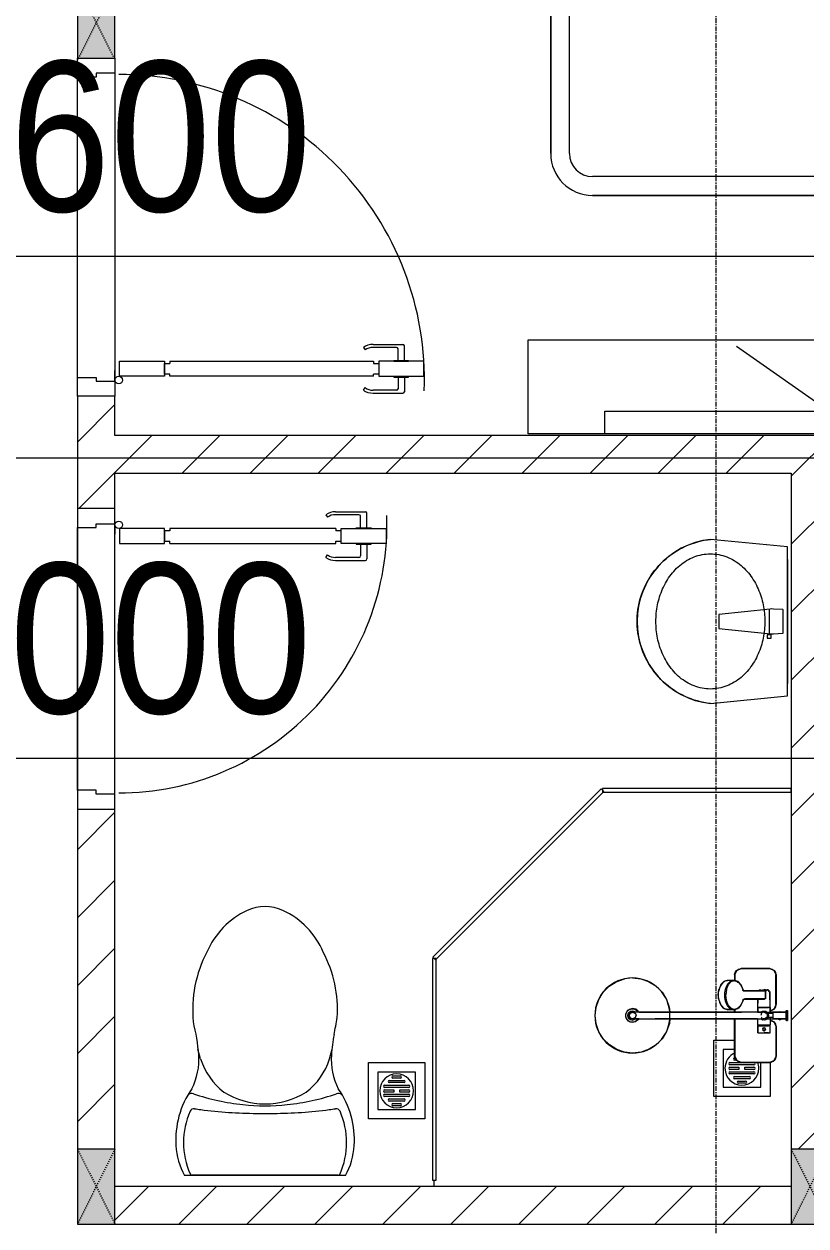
# Model space of a CAD drawing. Header units: millimetres. Extents: x 1591 to 239243, y -15958 to 82755.
# Drawn here: x 212209 to 214291, y 73232 to 76433 of the extents above; entities that cross this region are included whole.
import ezdxf

# ---------------------------------------------------------------- set-up
doc = ezdxf.new("R2010")
doc.units = ezdxf.units.MM
doc.linetypes.add('Dash_2_', pattern=[6, 3, -3])
doc.linetypes.add('Grid Line', pattern=[22.225, 12.7, -3.175, 3.175, -3.175])
for name, color, linetype, lineweight in [('0-1', 250, 'Continuous', 5), ('A-ANNO-DIMS', 211, 'Continuous', 9), ('A-ANNO-DIMS-160', 211, 'Continuous', 9), ('A-DETL-GENF-1', 9, 'Continuous', 9), ('A-DOOR-1', 254, 'Continuous', 9), ('A-DOOR-2', 9, 'Continuous', 9), ('A-FLOR-2', 9, 'Continuous', 9), ('A-GLAZ-CURT-1', 254, 'Continuous', 9), ('A-GLAZ-CURT-2', 9, 'Continuous', 9), ('A-WALL-1', 253, 'Continuous', 18), ('A-WALL-2', 9, 'Continuous', 9), ('A-WALL-PATT-1', 10, 'Continuous', 9), ('I-FURN-1', 254, 'Continuous', 9), ('M-EQPM-1', 254, 'Continuous', 9), ('P-SANR-FIXT', 6, 'Continuous', 9), ('P-SANR-FIXT-1', 254, 'Continuous', 9), ('S-COLS', 52, 'Continuous', 9), ('S-COLS-4', 254, 'Continuous', 9), ('S-COLS-5', 253, 'Continuous', 18), ('S-COLS-HDLN-1', 9, 'Dash_2_', 9), ('S-GRID-1', 1, 'Grid Line', 9)]:
    doc.layers.add(name, color=color, linetype=linetype, lineweight=lineweight)
doc.styles.add('UTM Avo', font='UTM Avo.ttf', dxfattribs={"width": 0.9, "height": 400})
doc.dimstyles.new('1_Dim_chi_tiet_2_5', dxfattribs={"dimscale": 304.8, "dimtxt": 399.720379, "dimasz": 0.629921, "dimexe": 0.524934, "dimexo": 0.0625, "dimgap": 0.052493, "dimtad": 1, "dimdec": 0, "dimrnd": 5, "dimzin": 0, "dimdsep": 46, "dimtxsty": 'UTM Avo', "dimblk1": 'OBLIQUE', "dimblk2": 'OBLIQUE', "dimsah": 1, "dimcen": 0.09, "dimdle": 0.524934, "dimazin": 0, "dimtfac": 1, "dimtdec": 4, "dimtix": 1, "dimtmove": 0, "dimatfit": 3, "dimfxl": 1.049869, "dimfxlon": 1, "dimtvp": 1, "dimtolj": 1, "dimtzin": 0, "dimarcsym": 2})
doc.dimstyles.new('1_Dim_chi_tiet_2_5_1', dxfattribs={"dimscale": 304.8, "dimtxt": 399.720379, "dimasz": 0.629921, "dimexe": 0.524934, "dimexo": 0.0625, "dimgap": 0.052493, "dimtad": 1, "dimdec": 0, "dimrnd": 5, "dimzin": 0, "dimdsep": 46, "dimtxsty": 'UTM Avo', "dimblk1": 'OBLIQUE', "dimblk2": 'OBLIQUE', "dimsah": 1, "dimcen": 0.09, "dimdle": 0.524934, "dimazin": 0, "dimtfac": 1, "dimtdec": 4, "dimtix": 1, "dimtmove": 0, "dimatfit": 3, "dimfxl": 1.049869, "dimfxlon": 1, "dimtvp": 1, "dimtolj": 1, "dimtzin": 0, "dimarcsym": 2})
pattern_1 = [(45, (0, 0), (-90.50967, 90.50967), [])]

# ---------------------------------------------------------------- blocks, each defined once
blk = doc.blocks.new('DOOR_CW_01 CANH MO-PANEL KINH - DIW_01-900x2200-CỬA GỖ VÂN LAMINATE-553375-TKCS_MB TẦNG 5')
at = {"layer": 'A-DETL-GENF-1'}
for p, q in [((-397, -182), (-397, -62)), ((-397, -62), (-357, -62)), ((-357, -62), (-357, -182)), ((-357, -182), (-397, -182)), ((-391, -196), (-391, -182)), ((-391, -182), (-363, -182)), ((-363, -182), (-363, -196)), ((-397, -196), (-391, -196)), ((-397, -738), (-397, -196)), ((-357, -196), (-363, -196)), ((-357, -196), (-357, -738)), ((-433.9, -711.2), (-427.3, -715.8)), ((-320.1, -711.2), (-326.7, -715.8)), ((-442, -737), (-442, -816.5)), ((-434, -799.5), (-434, -737)), ((-397, -738), (-391, -738)), ((-357, -752), (-397, -752)), ((-397, -752), (-397, -872)), ((-391, -752), (-391, -738)), ((-363, -752), (-391, -752)), ((-357, -738), (-363, -738)), ((-363, -738), (-363, -752)), ((-357, -872), (-357, -752)), ((-320, -799.5), (-320, -737)), ((-312, -737), (-312, -816.5)), ((-399, -792.2), (-399, -831.8)), ((-397, -792.2), (-399, -792.2)), ((-397, -792.2), (-397, -831.8)), ((-357, -792.2), (-357, -831.8)), ((-357, -792.2), (-355, -792.2)), ((-355, -792.2), (-355, -831.8)), ((-399, -820.5), (-438, -820.5)), ((-399, -803.5), (-430, -803.5)), ((-399, -831.8), (-397, -831.8)), ((-355, -831.8), (-357, -831.8)), ((-355, -803.5), (-324, -803.5)), ((-355, -820.5), (-316, -820.5)), ((-397, -872), (-357, -872))]:
    blk.add_line(p, q, dxfattribs=at)
blk.add_circle((-407, -60), 10, dxfattribs=at)
for centre, radius, start, end in [((-407, -60), 814, 268, 0), ((-397, -737), 45, 145, 180), ((-397, -737), 37, 145, 180), ((-357, -737), 37, 0, 35), ((-357, -737), 45, 360, 35), ((-430, -799.5), 4, 180, 270), ((-324, -799.5), 4, 270, 0), ((-438, -816.5), 4, 180, 270), ((-316, -816.5), 4, 270, 0)]:
    blk.add_arc(centre, radius, start, end, dxfattribs=at)
at = {"layer": 'A-DOOR-2'}
for p, q in [((-450, -50), (-450, 50)), ((-450, 50), (-400, 50)), ((-400, 50), (-400, 0)), ((400, 0), (400, 50)), ((400, 50), (450, 50)), ((450, 50), (450, -50)), ((-410, 0), (-410, -50)), ((-400, 0), (-410, 0)), ((410, 0), (400, 0)), ((410, -50), (410, 0)), ((-410, -50), (-450, -50)), ((-407, -50), (-382, -50)), ((450, -50), (410, -50))]:
    blk.add_line(p, q, dxfattribs=at)
blk = doc.blocks.new('DOOR_CW_01 CANH MO-PANEL KINH - DIG_02-800x2200-CỬA NHÔM KÍNH-400864-TKCS_MB TẦNG 5')
at = {"layer": 'A-DETL-GENF-1'}
for p, q in [((-347, 772), (-307, 772)), ((-347, 652), (-347, 772)), ((-307, 772), (-307, 652)), ((-392, 637), (-392, 716.5)), ((-349, 720.5), (-388, 720.5)), ((-349, 731.8), (-347, 731.8)), ((-349, 692.2), (-349, 731.8)), ((-347, 692.2), (-347, 731.8)), ((-307, 692.2), (-307, 731.8)), ((-305, 731.8), (-307, 731.8)), ((-305, 692.2), (-305, 731.8)), ((-305, 720.5), (-266, 720.5)), ((-262, 637), (-262, 716.5)), ((-384, 699.5), (-384, 637)), ((-349, 703.5), (-380, 703.5)), ((-347, 692.2), (-349, 692.2)), ((-307, 692.2), (-305, 692.2)), ((-305, 703.5), (-274, 703.5)), ((-270, 699.5), (-270, 637)), ((-307, 652), (-347, 652)), ((-313, 652), (-341, 652)), ((-341, 652), (-341, 638)), ((-313, 638), (-313, 652)), ((-383.9, 611.2), (-377.3, 615.8)), ((-347, 638), (-341, 638)), ((-347, 638), (-347, 196)), ((-307, 638), (-313, 638)), ((-307, 196), (-307, 638)), ((-270.1, 611.2), (-276.7, 615.8)), ((-347, 196), (-341, 196)), ((-341, 196), (-341, 182)), ((-307, 196), (-313, 196)), ((-313, 182), (-313, 196)), ((-307, 182), (-347, 182)), ((-347, 182), (-347, 62)), ((-341, 182), (-313, 182)), ((-307, 62), (-307, 182)), ((-347, 62), (-307, 62))]:
    blk.add_line(p, q, dxfattribs=at)
blk.add_circle((-357, 60), 10, dxfattribs=at)
for centre, radius, start, end in [((-357, 60), 714, 360, 92), ((-388, 716.5), 4, 90, 180), ((-266, 716.5), 4, 0, 90), ((-380, 699.5), 4, 90, 180), ((-274, 699.5), 4, 0, 90), ((-347, 637), 45, 180, 215), ((-347, 637), 37, 180, 215), ((-307, 637), 37, 325, 0), ((-307, 637), 45, 325, 0)]:
    blk.add_arc(centre, radius, start, end, dxfattribs=at)
at = {"layer": 'A-DOOR-2'}
for p, q in [((-360, 50), (-400, 50)), ((-400, 50), (-400, -50)), ((-360, 0), (-360, 50)), ((-357, 50), (-332, 50)), ((400, 50), (360, 50)), ((360, 50), (360, 0)), ((400, -50), (400, 50)), ((-350, 0), (-360, 0)), ((-350, -50), (-350, 0)), ((360, 0), (350, 0)), ((350, 0), (350, -50)), ((-400, -50), (-350, -50)), ((350, -50), (400, -50))]:
    blk.add_line(p, q, dxfattribs=at)
blk = doc.blocks.new('TOILET - TOILET-400871-TKCS_MB TẦNG 5')
at = {"layer": 'P-SANR-FIXT-1'}
for p, q in [((-171.7, 330.3), (-178.6, 355.5)), ((171.7, 330.3), (178.6, 355.5)), ((214.2, 19), (-214.2, 19)), ((194, 19.9), (-194, 19.9))]:
    blk.add_line(p, q, dxfattribs=at)
for centre, radius, start, end in [((45.1, 528.6), 217.6, 115.2282, 156.7784), ((0, 624.4), 111.7, 64.7718, 115.2282), ((-45.1, 528.6), 217.6, 23.2216, 64.7718), ((137.1, 461.2), 329.8, 152.3122, 185.6513), ((-137.1, 461.2), 329.8, 356.3165, 27.6878), ((-719.2, 297.5), 544.3, 4.5441, 13.9464), ((-1948.3, 805.1), 2171.2, 349.1051, 350.319), ((719.2, 297.5), 544.3, 169.7121, 175.4559), ((-343.5, 327.4), 167.3, 332.62, 4.5441), ((-0.4, 384), 179.5, 197.4036, 232.5964), ((0.4, 384), 179.5, 307.4036, 342.5964), ((343.5, 327.4), 167.3, 175.4559, 207.38), ((-4, 115.7), 233.6, 144.7853, 164.7039), ((-195, 224.1), 13.8, 71.0073, 129.3276), ((0.6, 792.1), 586.9, 251.0073, 264.1678), ((0, 416), 206.1, 237.9268, 270), ((0, 416), 206.1, 270, 302.0732), ((-0.6, 792.1), 586.9, 275.8322, 288.9927), ((195, 224.1), 13.8, 50.6724, 108.9927), ((4, 115.7), 233.6, 15.2961, 35.2147), ((-189.1, 185.5), 11.7, 82.4212, 154.5895), ((178.9, 2951.3), 2778.4, 262.4212, 262.7649), ((-14.3, 1400.4), 1215.6, 262.593, 269.6026), ((0, 786.7), 581.5, 264.1678, 275.8322), ((14.3, 1400.4), 1215.6, 270.3974, 277.407), ((-178.9, 2951.3), 2778.4, 277.2351, 277.5788), ((189.1, 185.5), 11.7, 25.4105, 97.5788), ((1.9, 114.1), 239.7, 164.7039, 183.5487), ((-9.8, 107.2), 207.3, 156.2862, 203.7138), ((0, 3462.8), 3278, 269.6026, 270.3974), ((9.8, 107.2), 207.3, 336.2862, 23.7138), ((-1.9, 114.1), 239.7, 356.4513, 15.2961), ((-46.1, 111.1), 191.6, 183.5487, 208.7191), ((46.1, 111.1), 191.6, 331.2809, 356.4513), ((-193.7, 26.4), 6.48, 203.7138, 267.6832), ((193.7, 26.4), 6.48, 272.3168, 336.2862)]:
    blk.add_arc(centre, radius, start, end, dxfattribs=at)
blk = doc.blocks.new('93925000_0001 - 93925000_top_dwg_93925000_T-348115-TKCS_MB TẦNG 5')
at = {"layer": 'P-SANR-FIXT'}
for p, q in [((-29.3, -30.4), (-108, -30.4)), ((29.3, -30.4), (108, -30.4)), ((-125, -47.4), (-125, -123.4)), ((-46.3, -78.4), (-46.3, -46.7)), ((-27.2, -47.1), (-26.1, -47.1)), ((-9, -412.5), (-9, -62.5)), ((9, -62.5), (9, -412.5)), ((21.5, -45.9), (60.6, -46.7)), ((125, -47.4), (125, -123.4)), ((-27.2, -77.9), (-26.1, -77.9)), ((43, -78.7), (21.5, -79.2)), ((43, -64.7), (43, -117.7)), ((65.8, -117.7), (65.8, -64.7)), ((42.7, -117.9), (42.7, -117.9)), ((43.2, -117.6), (43.2, -117.5)), ((65.6, -117.5), (65.6, -117.6)), ((66.1, -117.9), (66.1, -117.9)), ((-108, -140.4), (-9, -140.4)), ((9, -140.4), (16.1, -140.4)), ((15.4, -159.1), (15.8, -143.3)), ((108, -140.4), (92.7, -140.4)), ((93, -143.3), (93.4, -159.1))]:
    blk.add_line(p, q, dxfattribs=at)
at = {"layer": 'P-SANR-FIXT', "flags": 128}
for points in [[(-45.8, -46.1), (-27.2, -46.1), (-27.2, -78.9), (-45.8, -78.9)], [(-26.1, -46), (-26.1, -78.9), (-9, -79)], [(21.5, -47.4), (21.5, -79.1), (9, -79)]]:
    blk.add_lwpolyline(points, dxfattribs=at)
at = {"layer": 'P-SANR-FIXT'}
for centre, radius in [((-36.5, -62.5), 3.95), ((0, -412.5), 100)]:
    blk.add_circle(centre, radius, dxfattribs=at)
for centre, radius, start, end in [((-108, -47.4), 17, 90, 180), ((-29.3, -47.4), 17, 4.7626, 90), ((29.3, -47.4), 17, 90, 175.2374), ((108, -47.4), 17, 360, 90), ((-45.8, -46.6), 0.5, 90, 180), ((0, -62.5), 12, 318.5904, 221.4096), ((0, -62.5), 9, 90, 180.0008), ((0, -62.5), 9, 360, 90), ((45.7, -61.8), 2.59, 155.1929, 175.7071), ((45.9, -61.8), 2.75, 130.8294, 155.1929), ((46.1, -62.1), 3.08, 110.5459, 130.8294), ((54.4, -334.8), 275.9, 88.2683, 91.7343), ((59.7, -57.1), 10.5, 38.6491, 85.492), ((-11.1, -67.1), 76.9, 1.7693, 4.1075), ((-45.8, -78.4), 0.5, 180, 270), ((65.2, -72.4), 3.46, 323.2522, 79.3541), ((-108, -123.4), 17, 180, 270), ((46.2, -152), 33.2, 130.0223, 134.7808), ((47.7, -153.8), 35.5, 125.4414, 130.0144), ((49.9, -156.8), 39.2, 121.1773, 125.4365), ((50.6, -157.9), 40.5, 119.697, 121.1761), ((51, -158.7), 41.5, 117.0276, 119.7085), ((52.2, -161.1), 44.1, 113.3199, 117.0258), ((51.7, -159.9), 42.8, 109.7779, 113.2977), ((52.5, -162.2), 45.2, 106.1472, 109.7766), ((53.2, -164.5), 47.7, 103.9355, 106.1665), ((39.1, -108.2), 10.4, 284.3956, 285.5116), ((40.8, -114.2), 4.19, 285.5116, 289.9665), ((40.2, -112.5), 6, 289.9665, 292.7061), ((41.4, -115.3), 2.96, 292.7061, 296.5405), ((41.3, -115.1), 3.16, 296.9591, 300.8286), ((41.8, -115.8), 2.26, 300.8286, 305.287), ((42.1, -116.4), 1.64, 305.287, 309.9326), ((42.6, -116.9), 0.906, 309.9326, 315.24), ((66.5, -116.6), 1.39, 229.6335, 235.1234), ((66.3, -116.8), 1.08, 225.1702, 229.6335), ((67.3, -115.4), 2.79, 235.1234, 238.7439), ((67.2, -115.6), 2.6, 238.7439, 243.4573), ((67.8, -114.4), 3.89, 243.9189, 246.8313), ((68.1, -113.8), 4.52, 246.843, 250.4792), ((68.3, -113.2), 5.24, 250.478, 254.0406), ((68.5, -112.7), 5.75, 254.0357, 256.0561), ((55.4, -165.2), 48.4, 73.8659, 76.0481), ((56.2, -162.4), 45.5, 70.241, 73.86), ((57.4, -159.2), 42.1, 66.6693, 70.2637), ((56.5, -161.3), 44.3, 62.9815, 66.6728), ((58, -158.4), 41.1, 60.2783, 62.9855), ((57.7, -158.9), 41.7, 58.8444, 60.2824), ((59.2, -156.4), 38.7, 54.5377, 58.8482), ((60.9, -154), 35.8, 50.0034, 54.5405), ((62.8, -151.7), 32.8, 45.1921, 50.0042), ((108, -123.4), 17, 270, 360), ((32.7, -159), 17.3, 181.3198, 222.2619), ((32.6, -143.6), 16.9, 172.414, 179.1297), ((33.7, -143.7), 17.9, 164.9525, 172.4168), ((35.2, -144.2), 19.5, 157.9614, 164.9563), ((37.1, -144.9), 21.6, 151.4775, 157.9654), ((39.3, -146.1), 24, 145.4892, 151.4815), ((41.5, -147.6), 26.8, 139.9517, 145.4927), ((43.6, -149.4), 29.5, 134.7867, 139.9744), ((65, -149.6), 29.8, 40.0487, 45.1896), ((87.6, -128.4), 1.5, 180, 187.5386), ((87.6, -128.4), 1.5, 258.6057, 270), ((67.2, -147.7), 26.8, 34.5125, 40.0422), ((76, -159), 17.4, 317.3098, 358.6393), ((69.4, -146.2), 24.2, 28.5363, 34.4919), ((73.8, -143.9), 19.2, 21.6374, 28.9183), ((71.2, -145), 22.1, 15.4436, 21.6374), ((76.8, -143.4), 16.2, 7.1859, 15.4436), ((73.9, -143.8), 19.1, 1.2699, 7.1859), ((54.2, -123), 60.6, 259.1395, 270.1494), ((54.2, -119.5), 64.1, 270.1494, 280.3637), ((0, -412.5), 18, 120.2491, 59.7509), ((0, -412.5), 12.2, 137.7946, 42.2054), ((0, -412.5), 9, 180, 0)]:
    blk.add_arc(centre, radius, start, end, dxfattribs=at)
for points, degree in [([(-12.9, 0), (-12.9, -1.5), (-12.9, -3)], 2), ([(12.9, 0), (0, 0), (-12.8, 0)], 2), ([(12.8, 0), (12.9, 0), (12.9, 0)], 2), ([(12.9, 0), (12.9, -1.5), (12.9, -3)], 2), ([(-12.9, -3), (0, -3), (12.8, -3)], 2), ([(-12.8, -3), (-12.9, -3), (-12.9, -3)], 2), ([(-8.5, -3.8), (-8.5, -20.9), (-8.5, -38)], 2), ([(8.5, -3.8), (8.5, -20.9), (8.5, -38)], 2), ([(-5, -46), (-15.5, -46), (-26.1, -46)], 2), ([(-8.5, -38), (0, -38), (8.5, -38)], 2), ([(-5, -38), (-5, -44.8), (-5, -51.6)], 2), ([(5, -38), (5, -44.8), (5, -51.6)], 2), ([(5, -46), (13.3, -46), (21.5, -46)], 2), ([(43.2, -61.6), (43.1, -62.2), (43.3, -62.8), (43, -63.5), (43, -64.1), (43, -64.7)], 5), ([(46.1, -59), (45.8, -59), (45.6, -59), (45.4, -59.1), (45.2, -59.1), (45, -59.2)], 5), ([(65.6, -61.6), (65.6, -60.8), (65.5, -60), (64.3, -59), (63.5, -59), (62.7, -59)], 5), ([(42.8, -182.5), (33, -180.6), (24.7, -176.4), (19.9, -170.7)], 3), ([(88.8, -170.8), (83.9, -176.5), (75.6, -180.7), (65.8, -182.5)], 3)]:
    blk.add_open_spline(points, degree=degree, dxfattribs=at)
for points, weights in [([(-9.3, -3), (-8.5, -3), (-8.5, -3.8)], [1, 0.707106775639, 1]), ([(9.3, -3), (8.5, -3), (8.5, -3.8)], [1, 0.707106765177, 1]), ([(21.5, -45.9), (21.5, -45.7), (21.5, -47.4)], [0.874147445041, 0.908470869121, 1]), ([(67.9, -74.4), (66.9, -75.7), (65.8, -76.4)], [1, 0.991614392871, 1]), ([(54.4, -167.3), (15.8, -167.3), (15.8, -143.6)], [1, 0.707106781187, 1]), ([(93, -143.6), (93, -167.3), (54.4, -167.3)], [1, 0.707106781187, 1])]:
    blk.add_rational_spline(points, weights, degree=2, dxfattribs=at)
blk.add_open_spline([(68, -50.6), (68.4, -51.1), (68.6, -51.7), (68.7, -53.5), (68.2, -54.7), (66.1, -57), (64.6, -58.1), (62.7, -59)], degree=3, knots=[0.3623591, 0.3623591, 0.3623591, 0.3623591, 0.4991435, 0.4991435, 0.7494159, 0.7494159, 0.9564651, 0.9564651, 0.9564651, 0.9564651], dxfattribs=at)
blk = doc.blocks.new('93925000_0001 - 93925000_top_dwg-348114-TKCS_MB TẦNG 5')
blk.add_blockref('93925000_0001 - 93925000_top_dwg_93925000_T-348115-TKCS_MB TẦNG 5', (0, 0))
blk = doc.blocks.new('93925000_0001 - 93925000_3D_low_dwg-348120-TKCS_MB TẦNG 5')
at = {"layer": 'P-SANR-FIXT'}
for p, q in [((-13, 0.4), (-12.1, 0.4)), ((-13, 0.4), (-11.6, 0.4)), ((-13, 0.4), (-12.1, 0.4)), ((-13, 0.4), (-11.6, 0.4)), ((-13, -2.4), (-13, 0.4)), ((-13, -2.4), (-13, 0.4)), ((-12.1, 0.4), (-9.1, 0.4)), ((-12.1, 0.4), (-9.1, 0.4)), ((-8, 0.4), (-11.6, 0.4)), ((-8, 0.4), (-11.6, 0.4)), ((-9.1, 0.4), (-5, 0.4)), ((-5, 0.4), (-8, 0.4)), ((-5, 0.4), (0, 0.4)), ((0, 0.4), (5.1, 0.4)), ((5.1, 0.4), (9, 0.4)), ((8.2, 0.4), (5.1, 0.4)), ((11.6, 0.4), (8.2, 0.4)), ((11.6, 0.4), (8.2, 0.4)), ((9, 0.4), (12, 0.4)), ((9, 0.4), (12, 0.4)), ((13, 0.4), (11.6, 0.4)), ((13, 0.4), (11.6, 0.4)), ((12, 0.4), (13, 0.4)), ((12, 0.4), (13, 0.4)), ((13, -2.4), (13, 0.4)), ((13, -2.4), (13, 0.4)), ((-120, -35), (-108, -30)), ((-108, -30), (-120, -35)), ((-108, -30), (-29.2, -30)), ((-29.2, -30), (-108, -30)), ((-29.2, -30), (-17.2, -35)), ((-17.2, -35), (-29.2, -30)), ((-12.1, -2.4), (-13, -2.4)), ((-13, -2.4), (-11.6, -2.4)), ((-12.1, -2.4), (-13, -2.4)), ((-13, -2.4), (-11.6, -2.4)), ((-9.1, -2.4), (-12.1, -2.4)), ((-9.1, -2.4), (-12.1, -2.4)), ((-11.6, -2.4), (-8.5, -2.4)), ((-11.6, -2.4), (-8.9, -2.4)), ((-11.1, -20.1), (-8.9, -14.6)), ((-8.9, -25.2), (-11.1, -20.1)), ((-5, -2.4), (-9.1, -2.4)), ((-8.9, -45.6), (-8.9, -2.4)), ((-6.1, -2.4), (-8.5, -2.4)), ((-8.5, -53.6), (-8.5, -2.4)), ((0, -2.4), (-5, -2.4)), ((5.1, -2.4), (0, -2.4)), ((5.1, -2.4), (9, -2.4)), ((6.1, -2.4), (8.5, -2.4)), ((11.6, -2.4), (8.5, -2.4)), ((8.5, -2.4), (8.5, -53.6)), ((8.9, -2.4), (8.9, -45.6)), ((11.6, -2.4), (8.9, -2.4)), ((11.1, -20.1), (8.9, -15)), ((8.9, -25.6), (11.1, -20.1)), ((9, -2.4), (12, -2.4)), ((9, -2.4), (12, -2.4)), ((13, -2.4), (11.6, -2.4)), ((13, -2.4), (11.6, -2.4)), ((12, -2.4), (13, -2.4)), ((12, -2.4), (13, -2.4)), ((17.2, -35), (29.2, -30)), ((17.2, -35), (29.2, -30)), ((29.2, -30), (108, -30)), ((108, -30), (29.2, -30)), ((108, -30), (120, -35)), ((120, -35), (108, -30)), ((-125, -47), (-120, -35)), ((-120, -35), (-125, -47)), ((-125, -123), (-125, -47)), ((-125, -47), (-125, -123)), ((-46.3, -45.7), (-27.2, -45.6)), ((-46.3, -46.9), (-46.3, -45.7)), ((-46.3, -45.7), (-46.3, -46.9)), ((-46.3, -50.5), (-46.3, -46.9)), ((-46.3, -50.5), (-46.3, -56.1)), ((-46.3, -56.1), (-46.3, -62.1)), ((-46.3, -68.1), (-46.3, -62.1)), ((-40.5, -62.1), (-39.4, -59.4)), ((-40.5, -62.1), (-39.3, -64.9)), ((-36.6, -58.1), (-39.4, -59.4)), ((-36.6, -58.1), (-33.6, -59.3)), ((-33.6, -59.3), (-32.5, -62.1)), ((-33.6, -64.8), (-32.5, -62.1)), ((-27.2, -46.8), (-27.2, -45.6)), ((-27.2, -46.8), (-27.2, -50.4)), ((-27.2, -56), (-27.2, -50.4)), ((-27.2, -62.1), (-27.2, -56)), ((-27.2, -68.2), (-27.2, -62.1)), ((-26.1, -46.8), (-26.1, -45.6)), ((-8.5, -45.6), (-26.1, -45.6)), ((-26.1, -46.8), (-26.1, -50.4)), ((-26.1, -56), (-26.1, -50.4)), ((-26.1, -62.1), (-26.1, -56)), ((-26.1, -68.2), (-26.1, -62.1)), ((-17.2, -35), (-12.8, -45.6)), ((-12.8, -45.6), (-17.2, -35)), ((-11.1, -57.5), (-12, -62.1)), ((-11.2, -57.7), (-12, -62.1)), ((-12, -62.1), (-11.2, -66.5)), ((-12, -62.1), (-11.2, -66.5)), ((-8.5, -53.6), (-11.2, -57.7)), ((-8.5, -53.6), (-11.2, -57.7)), ((-11.1, -57.5), (-11.2, -57.7)), ((-5.4, -54.9), (-9, -62.1)), ((-9, -62.1), (-9, -66.3)), ((-4.4, -50.9), (-8.5, -53.6)), ((-4.4, -50.9), (-8.5, -53.6)), ((0, -53.1), (-5.4, -54.9)), ((-4.6, -51), (-4.4, -50.9)), ((0, -50.1), (-4.4, -50.9)), ((4.4, -50.9), (0, -50.1)), ((4.4, -50.9), (4.6, -51)), ((4.4, -50.9), (8.5, -53.6)), ((4.4, -50.9), (8.5, -53.6)), ((9, -62.1), (6.4, -55.7)), ((9, -62.1), (7.9, -59.4)), ((21.5, -45.6), (8.5, -45.6)), ((11.1, -57.5), (8.5, -53.6)), ((11.2, -57.7), (8.5, -53.6)), ((11.2, -57.7), (8.5, -53.6)), ((9, -62.1), (9, -66.5)), ((11.1, -57.5), (11.2, -57.7)), ((11.1, -66.7), (12, -62.1)), ((12, -62.1), (11.2, -57.7)), ((12, -62.1), (11.2, -57.7)), ((11.2, -66.5), (12, -62.1)), ((17.2, -35), (12.8, -45.6)), ((12.8, -45.6), (17.2, -35)), ((21.5, -45.6), (60.6, -46.1)), ((21.5, -46.8), (21.5, -45.6)), ((21.5, -46.8), (21.5, -50.4)), ((21.5, -56), (21.5, -50.4)), ((21.5, -62.1), (21.5, -56)), ((21.5, -68.2), (21.5, -62.1)), ((43.3, -68.3), (43.8, -62.2)), ((44.3, -58.6), (44.2, -112.9)), ((65.4, -58.6), (44.3, -58.6)), ((52.7, -58.6), (54.8, -57.9)), ((54.8, -57.9), (56.9, -58.6)), ((60.6, -46.1), (66.7, -50.3)), ((65.4, -58.6), (65.4, -112.9)), ((66.3, -68.3), (65.5, -58.6)), ((66.7, -50.3), (69.5, -62.1)), ((66.7, -73.9), (69.5, -62.1)), ((120, -35), (125, -47)), ((125, -47), (120, -35)), ((125, -47), (125, -123)), ((125, -123), (125, -47)), ((-46.3, -73.7), (-46.3, -68.1)), ((-46.3, -77.3), (-46.3, -73.7)), ((-46.3, -78.5), (-46.3, -77.3)), ((-46.3, -78.5), (-46.3, -77.3)), ((-46.3, -78.5), (-27.2, -78.6)), ((-36.5, -66.1), (-39.3, -64.9)), ((-33.6, -64.8), (-36.5, -66.1)), ((-27.2, -73.8), (-27.2, -68.2)), ((-27.2, -77.4), (-27.2, -73.8)), ((-27.2, -78.6), (-27.2, -77.4)), ((-26.1, -73.8), (-26.1, -68.2)), ((-26.1, -77.4), (-26.1, -73.8)), ((-26.1, -78.6), (-26.1, -77.4)), ((-26.1, -78.6), (-9, -78.6)), ((-11.1, -66.7), (-11.2, -66.5)), ((-11.2, -66.5), (-9, -69.8)), ((-11.1, -66.7), (-9, -69.9)), ((-9, -79.5), (-9, -66.3)), ((-9, -79.5), (-9, -94.5)), ((-9, -94.5), (-9, -122.1)), ((-6.3, -67.4), (-5.4, -69.3)), ((6.4, -68.5), (0, -71.1)), ((9, -79.6), (9, -66.5)), ((9, -69.8), (11.2, -66.5)), ((9, -69.8), (11.2, -66.5)), ((9, -69.8), (10.6, -67.4)), ((9, -78.6), (21.5, -78.6)), ((9, -79.6), (9, -94.6)), ((9, -94.6), (9, -122.1)), ((11.1, -66.7), (11.2, -66.5)), ((21.5, -73.8), (21.5, -68.2)), ((21.5, -77.4), (21.5, -73.8)), ((21.5, -78.6), (21.5, -77.4)), ((21.5, -78.6), (44.3, -78.3)), ((43.3, -68.3), (44.3, -66.3)), ((44.3, -70.3), (43.3, -68.3)), ((66.3, -68.3), (65.4, -66.3)), ((65.4, -70.2), (66.3, -68.3)), ((-120, -135), (-125, -123)), ((-125, -123), (-120, -135)), ((-9, -122.1), (-9, -352.1)), ((9, -352.1), (9, -122.1)), ((27.2, -123.6), (19, -131.1)), ((42.7, -116.4), (27.2, -123.6)), ((44.2, -112.9), (42.7, -116.4)), ((65.4, -112.9), (67, -116.4)), ((67, -116.4), (82.2, -123.4)), ((82.2, -123.4), (90.4, -130.7)), ((125, -123), (120, -135)), ((120, -135), (125, -123)), ((-108, -140), (-120, -135)), ((-120, -135), (-108, -140)), ((-8.8, -140), (-108, -140)), ((-108, -140), (-8.8, -140)), ((16.1, -140), (8.8, -140)), ((8.8, -140), (16.1, -140)), ((16, -140.4), (19, -131.1)), ((16, -140.4), (16, -160.1)), ((19.3, -150.1), (16, -140.4)), ((16, -160.1), (18.8, -169)), ((19.3, -169.7), (16, -160.1)), ((27.5, -157.3), (19.3, -150.1)), ((27.5, -157.3), (39.8, -162.4)), ((70.6, -162.2), (82.5, -157.2)), ((90.7, -149.6), (82.5, -157.2)), ((90.4, -130.7), (93.7, -140.4)), ((90.7, -149.6), (93.7, -140.4)), ((93.7, -160.1), (90.7, -169.3)), ((108, -140), (93.6, -140)), ((93.6, -140), (108, -140)), ((93.7, -140.4), (93.7, -160.1)), ((108, -140), (120, -135)), ((108, -140), (120, -135)), ((25.5, -175.3), (19.3, -169.7)), ((39.8, -182), (27.5, -177)), ((39.6, -182), (54.8, -183.9)), ((39.8, -162.4), (54.8, -164.2)), ((39.8, -182), (54.8, -183.9)), ((70.6, -162.2), (54.8, -164.2)), ((54.8, -183.9), (70.6, -181.9)), ((54.8, -183.9), (69.3, -182.2)), ((82.5, -176.8), (70.6, -181.9)), ((82.2, -177), (79.6, -178.1)), ((90.7, -169.3), (82.5, -176.8)), ((90.6, -169.4), (88.2, -171.6)), ((-21.4, -314.2), (-42.5, -321.4)), ((-9, -312.8), (-21.4, -314.2)), ((22.5, -314.4), (9, -312.9)), ((43, -321.6), (22.5, -314.4)), ((-77.7, -348.9), (-89.8, -367.9)), ((-61.8, -333.3), (-77.7, -348.9)), ((-42.5, -321.4), (-61.8, -333.3)), ((-9, -374.4), (-9, -352.1)), ((9, -374.3), (9, -352.1)), ((61.9, -333.3), (43, -321.6)), ((78.8, -350.3), (61.9, -333.3)), ((90.5, -369.3), (78.8, -350.3)), ((-89.8, -367.9), (-97.3, -388.9)), ((-9, -394.7), (-9, -374.4)), ((9, -394.5), (9, -374.3)), ((97.6, -390.1), (90.5, -369.3)), ((-97.3, -388.9), (-100, -411.9)), ((-100, -411.9), (-97.6, -433.8)), ((-16.7, -404), (-18.5, -411.9)), ((-18.5, -411.9), (-18.5, -411.9)), ((-18.5, -411.9), (-16.5, -420.1)), ((-11.8, -397.7), (-16.7, -404)), ((-12, -411.9), (-9, -404.4)), ((-8.3, -420.6), (-12, -411.9)), ((-9, -396.3), (-11.8, -397.7)), ((-9, -394.7), (-9, -407.6)), ((-5.4, -404.7), (-9, -411.9)), ((-9, -407.6), (-9, -411.9)), ((-9, -411.9), (-9, -411.9)), ((-5.4, -404.7), (-6.3, -405.5)), ((-5.4, -404.7), (0, -402.9)), ((5.4, -404.7), (0, -402.9)), ((9, -411.9), (5.4, -404.7)), ((5.4, -404.7), (6.2, -405.4)), ((5.4, -419.1), (9, -411.6)), ((5.4, -419.1), (9, -411.9)), ((8.7, -420.2), (12, -411.9)), ((9, -394.5), (9, -407.4)), ((11.7, -397.6), (9, -396.3)), ((12, -411.9), (9, -404.9)), ((9, -411.9), (9, -407.4)), ((9, -411.6), (9, -411.9)), ((11.7, -397.6), (16.7, -403.7)), ((11.7, -397.6), (16.7, -403.7)), ((18.5, -411.9), (16.5, -420.1)), ((16.7, -403.7), (18.5, -411.9)), ((16.7, -403.7), (18.5, -411.9)), ((18.5, -411.9), (18.5, -411.9)), ((100, -411.9), (97.5, -433.9)), ((100, -411.9), (97.6, -390.1)), ((-97.6, -433.8), (-90.5, -454.4)), ((-16.5, -420.1), (-11.3, -426.5)), ((-11.3, -426.5), (-3.9, -430)), ((0, -423.9), (-8.3, -420.6)), ((-5.4, -419.1), (-6.2, -418.4)), ((0, -420.9), (-5.4, -419.1)), ((0, -420.9), (-5.4, -419.1)), ((-3.9, -430), (4.1, -429.9)), ((5.4, -419.1), (0, -420.9)), ((5.4, -419.1), (0, -420.9)), ((8.7, -420.2), (0, -423.9)), ((4.1, -429.9), (11.7, -426.2)), ((6.2, -418.4), (5.4, -419.1)), ((16.5, -420.1), (11.7, -426.2)), ((89.8, -455.8), (97.5, -433.9)), ((-90.5, -454.4), (-78.4, -473.9)), ((-78.4, -473.9), (-62.2, -490.2)), ((61.9, -490.4), (78, -474.5)), ((78, -474.5), (89.8, -455.8)), ((-62.2, -490.2), (-43.5, -501.9)), ((-43.5, -501.9), (-22.2, -509.4)), ((-22.2, -509.4), (-0.1, -511.9)), ((-0.1, -511.9), (22.1, -509.4)), ((22.1, -509.4), (42.9, -502.2)), ((42.9, -502.2), (61.9, -490.4))]:
    blk.add_line(p, q, dxfattribs=at)
blk = doc.blocks.new('93925000_0001 - FMM 93925000-V69-TKCS_MB TẦNG 5')
at = {"extrusion": (0, 0, -1), "zscale": -1, "rotation": 180}
for name in ['93925000_0001 - 93925000_top_dwg-348114-TKCS_MB TẦNG 5', '93925000_0001 - 93925000_3D_low_dwg-348120-TKCS_MB TẦNG 5']:
    blk.add_blockref(name, (0, 0), dxfattribs=at)
blk = doc.blocks.new('bonruatreo - Chậu rửa-V40-TKCS_MB TẦNG 5')
at = {"layer": 'P-SANR-FIXT-1'}
for p, q in [((-218.6, 205), (-198.4, 0)), ((198.4, 0), (218.6, 205)), ((-18.5, 182.5), (-32.2, 52.9)), ((18.5, 182.5), (-18.5, 182.5)), ((33, 45.4), (18.5, 182.5)), ((-35.6, 54.2), (-44.7, 54.2)), ((-44.7, 54.2), (-44.7, 42.8)), ((-44.7, 42.8), (-35.6, 42.8)), ((-35.6, 52.9), (-35.6, 54.2)), ((-32.2, 52.9), (-35.6, 52.9)), ((-35.6, 44.2), (-35.6, 52.9)), ((-35.6, 42.8), (-35.6, 44.2)), ((-35.6, 44.2), (-33.1, 44.2)), ((-32.2, 52.9), (-33.1, 44.2)), ((-33, 37.3), (-31.4, 12.2)), ((32.7, 48.5), (-32.7, 48.5)), ((31.4, 12.2), (33, 37.3)), ((-198.4, 0), (198.4, 0)), ((165, 0), (-165, 0)), ((-30.2, 11), (30.2, 11))]:
    blk.add_line(p, q, dxfattribs=at)
at = {"layer": 'P-SANR-FIXT-1', "flags": 128}
blk.add_lwpolyline([(-218.6, 205), (-217.4, 213.7), (-215.9, 222.4), (-214, 231), (-211.8, 239.5), (-209.3, 247.9), (-206.4, 256.2), (-203.2, 264.4), (-199.6, 272.5), (-195.8, 280.4), (-191.6, 288.1), (-187.1, 295.7), (-182.3, 303.1), (-177.3, 310.3), (-171.9, 317.3), (-166.3, 324.1), (-160.4, 330.6), (-154.2, 336.9), (-147.8, 342.9), (-141.2, 348.7), (-134.3, 354.2), (-127.3, 359.4), (-120, 364.4), (-112.5, 369), (-104.9, 373.4), (-97.1, 377.4), (-89.1, 381.2), (-81, 384.6), (-72.7, 387.6), (-64.4, 390.4), (-55.9, 392.8), (-47.3, 394.8), (-38.7, 396.6), (-30, 397.9), (-21.3, 399), (-12.5, 399.6), (-3.7, 400), (5.1, 399.9), (13.9, 399.6), (22.6, 398.8), (31.4, 397.8), (40.1, 396.3), (48.7, 394.5), (57.2, 392.4), (65.7, 390), (74, 387.2), (82.2, 384.1), (90.3, 380.6), (98.3, 376.8), (106.1, 372.7), (113.7, 368.3), (121.1, 363.6), (128.4, 358.7), (135.4, 353.4), (142.2, 347.8), (148.8, 342), (155.2, 335.9), (161.3, 329.6), (167.2, 323), (172.8, 316.2), (178.1, 309.2), (183.1, 302), (187.8, 294.6), (192.2, 287), (196.4, 279.2), (200.2, 271.3), (203.7, 263.2), (206.8, 255), (209.7, 246.6), (212.2, 238.2), (214.3, 229.7), (216.1, 221.1), (217.6, 212.4), (218.6, 205)], dxfattribs=at)
at = {"layer": 'P-SANR-FIXT-1'}
for centre, radius, start, end in [((0, 180), 220, 6.525, 173.475), ((5.5, 41.4), 38.7, 175.8543, 186.034), ((-5.5, 41.4), 38.7, 353.966, 6.034), ((-30.1, 12.3), 1.3, 183.5997, 268.7722), ((30.1, 12.3), 1.3, 271.2278, 356.4003)]:
    blk.add_arc(centre, radius, start, end, dxfattribs=at)
for points in [[(-180, 205), (-180, 212.4), (-178.6, 227.3), (-172.4, 248.8), (-162.5, 268.9), (-149.4, 287), (-133.8, 303), (-116.1, 316.6), (-96.9, 327.9), (-76.5, 336.8), (-55.2, 343.5), (-33.3, 347.9), (-11.2, 350.1), (11.1, 350.1), (33.3, 347.9), (55.2, 343.5), (76.5, 336.8), (96.9, 327.9), (116.1, 316.6), (133.8, 302.9), (149.5, 287), (162.5, 268.8), (172.4, 248.8), (178.6, 227.3), (180, 212.4), (180, 205)], [(180, 205), (180, 197.6), (178.6, 182.7), (172.4, 161.2), (162.5, 141.2), (149.5, 123), (133.8, 107.1), (116.1, 93.4), (96.9, 82.1), (76.5, 73.2), (55.2, 66.5), (33.3, 62.1), (11.1, 59.9), (-11.2, 59.9), (-33.3, 62.1), (-55.2, 66.5), (-76.5, 73.2), (-96.9, 82.1), (-116.1, 93.4), (-133.8, 107), (-149.4, 123), (-162.5, 141.1), (-172.4, 161.2), (-178.6, 182.7), (-180, 197.6), (-180, 205)]]:
    blk.add_open_spline(points, degree=3, dxfattribs=at)
blk = doc.blocks.new('THU NUOC - THU NUOC-V86-TKCS_MB TẦNG 5')
at = {"layer": 'M-EQPM-1'}
for p, q in [((-66.3, -70.6), (-66.3, 79.4)), ((-66.3, 79.4), (-10.2, 79.4)), ((-10.2, 54.4), (-41.3, 54.4)), ((-41.3, 54.4), (-41.3, -45.6)), ((-11, 32.1), (-8.2, 32.1)), ((-23.3, 19.6), (40.9, 19.6)), ((40.9, 13.6), (-23.3, 13.6)), ((-23.3, 7.2), (0.7, 7.2)), ((0.7, 1.2), (-23.3, 1.2)), ((-5.8, 26.1), (-11, 26.1)), ((0.7, 7.2), (0.7, 1.2)), ((16.7, 1.2), (16.7, 7.2)), ((16.7, 7.2), (40.9, 7.2)), ((40.9, 1.2), (16.7, 1.2)), ((58.7, -45.6), (58.7, 19.9)), ((83.7, 20.3), (83.7, -70.6)), ((-23.3, -4.8), (40.9, -4.8)), ((40.9, -10.8), (-23.3, -10.8)), ((-11, -17.3), (28.5, -17.3)), ((28.5, -23.3), (-11, -23.3)), ((-1.1, -29.6), (18.5, -29.6)), ((-41.3, -45.6), (58.7, -45.6)), ((18.5, -35.6), (-1.1, -35.6)), ((83.7, -70.6), (-66.3, -70.6))]:
    blk.add_line(p, q, dxfattribs=at)
for centre, radius, start, end in [((8.7, 4.4), 45, 115.0825, 180), ((8.7, 4.4), 45, 115.0825, 180), ((-11, 29.1), 3, 90, 270), ((8.7, 4.4), 45, 180, 0), ((8.7, 4.4), 45, 180, 360), ((-23.3, 16.6), 3, 90, 270), ((-23.3, 4.2), 3, 90, 270), ((40.9, 16.6), 3, 270, 90), ((40.9, 4.2), 3, 270, 90), ((8.7, 4.4), 45, 0, 20.2407), ((8.7, 4.4), 45, 360, 20.2407), ((-23.3, -7.8), 3, 90, 270), ((-11, -20.3), 3, 90, 270), ((-1.1, -32.6), 3, 90, 270), ((18.5, -32.6), 3, 270, 90), ((28.5, -20.3), 3, 270, 90), ((40.9, -7.8), 3, 270, 90)]:
    blk.add_arc(centre, radius, start, end, dxfattribs=at)
blk = doc.blocks.new('THU NUOC - THU NUOC-455054-TKCS_MB TẦNG 5')
at = {"layer": 'M-EQPM-1'}
for p, q in [((-66.3, -70.6), (-66.3, 79.4)), ((-66.3, 79.4), (83.7, 79.4)), ((83.7, 79.4), (83.7, -70.6)), ((58.7, 54.4), (-41.3, 54.4)), ((-41.3, 54.4), (-41.3, -45.6)), ((-11, 32.1), (28.5, 32.1)), ((-1.1, 44.5), (18.5, 44.5)), ((18.5, 38.5), (-1.1, 38.5)), ((58.7, -45.6), (58.7, 54.4)), ((-23.3, 19.6), (40.9, 19.6)), ((40.9, 13.6), (-23.3, 13.6)), ((-23.3, 7.2), (0.7, 7.2)), ((0.7, 1.2), (-23.3, 1.2)), ((28.5, 26.1), (-11, 26.1)), ((0.7, 7.2), (0.7, 1.2)), ((16.7, 1.2), (16.7, 7.2)), ((16.7, 7.2), (40.9, 7.2)), ((40.9, 1.2), (16.7, 1.2)), ((-23.3, -4.8), (40.9, -4.8)), ((40.9, -10.8), (-23.3, -10.8)), ((-11, -17.3), (28.5, -17.3)), ((28.5, -23.3), (-11, -23.3)), ((-1.1, -29.6), (18.5, -29.6)), ((-41.3, -45.6), (58.7, -45.6)), ((18.5, -35.6), (-1.1, -35.6)), ((83.7, -70.6), (-66.3, -70.6))]:
    blk.add_line(p, q, dxfattribs=at)
for centre, radius, start, end in [((8.7, 4.4), 45, 0, 180), ((8.7, 4.4), 45, 360, 180), ((-11, 29.1), 3, 90, 270), ((-1.1, 41.5), 3, 90, 270), ((18.5, 41.5), 3, 270, 90), ((28.5, 29.1), 3, 270, 90), ((8.7, 4.4), 45, 180, 0), ((8.7, 4.4), 45, 180, 360), ((-23.3, 16.6), 3, 90, 270), ((-23.3, 4.2), 3, 90, 270), ((40.9, 16.6), 3, 270, 90), ((40.9, 4.2), 3, 270, 90), ((-23.3, -7.8), 3, 90, 270), ((-11, -20.3), 3, 90, 270), ((-1.1, -32.6), 3, 90, 270), ((18.5, -32.6), 3, 270, 90), ((28.5, -20.3), 3, 270, 90), ((40.9, -7.8), 3, 270, 90)]:
    blk.add_arc(centre, radius, start, end, dxfattribs=at)
blk = doc.blocks.new('System Panel - Glazed-901210-TKCS_MB TẦNG 5')
at = {"layer": 'A-GLAZ-CURT-2'}
for p, q in [((295.3, 5), (-295.3, 5)), ((-295.3, 5), (-295.3, -5)), ((295.3, -5), (295.3, 5)), ((-295.3, -5), (295.3, -5))]:
    blk.add_line(p, q, dxfattribs=at)
blk = doc.blocks.new('System Panel - Glazed-901211-TKCS_MB TẦNG 5')
at = {"layer": 'A-GLAZ-CURT-2'}
for p, q in [((316.6, 5), (-316.6, 5)), ((-316.6, 5), (-316.6, -5)), ((316.6, -5), (316.6, 5)), ((-316.6, -5), (316.6, -5))]:
    blk.add_line(p, q, dxfattribs=at)
blk = doc.blocks.new('System Panel - Glazed-901212-TKCS_MB TẦNG 5')
at = {"layer": 'A-GLAZ-CURT-2'}
for p, q in [((251.1, 5), (-251.1, 5)), ((-251.1, 5), (-251.1, -5)), ((251.1, -5), (251.1, 5)), ((-251.1, -5), (251.1, -5))]:
    blk.add_line(p, q, dxfattribs=at)
blk = doc.blocks.new('G1_SOF - BO TRU - 100x200-745959-TKCS_MB TẦNG 5')
at = {"layer": 'S-COLS'}
blk.add_hatch(color=256, dxfattribs=at).paths.add_polyline_path([(-50, 100), (-50, -100), (50, -100), (50, 100)])
at = {"layer": 'S-COLS-5'}
for p, q in [((50, 100), (-50, 100)), ((-50, 100), (-50, -100)), ((50, -100), (50, 100)), ((-50, -100), (50, -100))]:
    blk.add_line(p, q, dxfattribs=at)
at = {"layer": 'S-COLS-HDLN-1'}
for p, q in [((50, 100), (-50, -100)), ((-50, 100), (50, -100))]:
    blk.add_line(p, q, dxfattribs=at)
blk = doc.blocks.new('G1_SOF - BO TRU - 100x200-V97-TKCS_MB TẦNG 5')
at = {"layer": 'S-COLS'}
blk.add_hatch(color=256, dxfattribs=at).paths.add_polyline_path([(0, -95), (50, -95), (50, 100), (-50, 100), (-50, -95)])
at = {"layer": 'S-COLS-5'}
for p, q in [((50, 100), (-50, 100)), ((-50, 100), (-50, -95)), ((50, -95), (50, 100))]:
    blk.add_line(p, q, dxfattribs=at)
at = {"layer": 'S-COLS-HDLN-1'}
for p, q in [((50, 100), (-50, -100)), ((-50, 100), (50, -100))]:
    blk.add_line(p, q, dxfattribs=at)
blk = doc.blocks.new('GIUONG NGU-2TAB-1600x2000 - GIUONG NGU-2TAB-1600x2000-885815-TKCS_MB TẦNG 5')
at = {"layer": 'I-FURN-1'}
for p, q in [((458.5, 0), (8.5, 0)), ((8.5, 0), (8.5, -50)), ((458.5, -50), (458.5, 0)), ((2108.2, 0), (458.5, 0)), ((458.5, 0), (458.5, -50)), ((458.5, 0), (2108.2, 0)), ((2108.2, -50), (2108.2, 0)), ((2558.2, 0), (2108.2, 0)), ((2108.2, 0), (2108.2, -50)), ((2558.2, -50), (2558.2, 0)), ((458.5, -50), (8.5, -50)), ((8.5, -50), (8.5, -450.3)), ((8.5, -50), (458.5, -50)), ((458.5, -50), (8.5, -50)), ((8.5, -50), (8.5, -450.3)), ((458.5, -450.3), (458.5, -50)), ((2108.2, -50), (458.5, -50)), ((458.5, -50), (458.5, -1938.9)), ((458.5, -50), (2108.2, -50)), ((458.5, -1938.9), (458.5, -50)), ((458.5, -450.3), (458.5, -50)), ((458.5, -50), (2108.2, -50)), ((2558.2, -50), (2108.2, -50)), ((2108.2, -50), (2108.2, -450.3)), ((2108.2, -1938.9), (2108.2, -50)), ((2108.2, -50), (2558.2, -50)), ((2108.2, -50), (2558.2, -50)), ((2108.2, -450.3), (2108.2, -50)), ((2108.2, -50), (2108.2, -1938.9)), ((2558.2, -450.3), (2558.2, -50)), ((2558.2, -50), (2558.2, -450.3)), ((233.5, -86.8), (233.5, -413.5)), ((2333.2, -86.8), (2333.2, -413.5)), ((508.5, -100), (2058.2, -100)), ((508.5, -1938.9), (508.5, -100)), ((2058.2, -100), (2058.2, -1938.9)), ((120.2, -250.2), (346.8, -250.2)), ((2446.5, -250.2), (2219.8, -250.2)), ((8.5, -450.3), (458.5, -450.3)), ((8.5, -450.3), (458.5, -450.3)), ((2108.2, -450.3), (2558.2, -450.3)), ((2558.2, -450.3), (2108.2, -450.3)), ((1997.1, -2000), (569.6, -2000)), ((569.6, -2050), (1997.1, -2050)), ((1997.1, -2050), (569.6, -2050))]:
    blk.add_line(p, q, dxfattribs=at)
for centre in [(233.5, -250.2), (2333.2, -250.2)]:
    blk.add_circle(centre, 150.7, dxfattribs=at)
for centre, radius, start, end in [((569.6, -1938.9), 111.1, 180, 270), ((569.6, -1938.9), 111.1, 180, 270), ((569.6, -1938.9), 61.1, 180, 270), ((1997.1, -1938.9), 111.1, 270, 360), ((1997.1, -1938.9), 61.1, 270, 0), ((1997.1, -1938.9), 111.1, 270, 0)]:
    blk.add_arc(centre, radius, start, end, dxfattribs=at)
blk = doc.blocks.new('RES_BAN AN - RES_BAN AN-901221-TKCS_MB TẦNG 5')
at = {"layer": 'I-FURN-1'}
for p, q in [((0, 250), (1600, 250)), ((0, 0), (0, 250)), ((1600, 250), (1600, 0)), ((1600, 0), (0, 0))]:
    blk.add_line(p, q, dxfattribs=at)
blk = doc.blocks.new('KE TIVI-2 - KE TIVI-2-901222-TKCS_MB TẦNG 5')
at = {"layer": 'I-FURN-1'}
for p, q in [((0, 60), (-245.7, 232.1)), ((213, 209.1), (0, 60)), ((-595.6, 60), (595.6, 60)), ((-595.6, 0), (-595.6, 60)), ((595.6, 60), (595.6, 0)), ((595.6, 0), (-595.6, 0))]:
    blk.add_line(p, q, dxfattribs=at)
blk = doc.blocks.new('NCV_TKTC_TANG 5_rvt-1-TKCS_MB TẦNG 5')
at = {"layer": 'A-WALL-PATT-1'}
h = blk.add_hatch(dxfattribs=at)
h.set_pattern_fill('FP_1', color=256, style=0, pattern_type=2)
h.set_pattern_definition(pattern_1)
h.paths.add_polyline_path([(110452.6, 73436.9), (110452.6, 74342.4), (110352.6, 74342.4), (110352.6, 73436.9)])
h.paths.add_polyline_path([(110402.6, 75142.4), (110452.6, 75142.4), (110452.4, 75442), (110352.6, 75442), (110352.6, 75142.4)])
h = blk.add_hatch(dxfattribs=at)
h.set_pattern_fill('FP_1', color=256, style=0, pattern_type=2)
h.set_pattern_definition(pattern_1)
h.paths.add_polyline_path([(110533.4, 75236.9), (112352.6, 75236.9), (112352.6, 75336.9), (110452.6, 75336.9), (110452.6, 75236.9)])
h = blk.add_hatch(dxfattribs=at)
h.set_pattern_fill('FP_1', color=256, style=0, pattern_type=2)
h.set_pattern_definition(pattern_1)
h.paths.add_polyline_path([(112352.6, 73436.9), (112352.6, 75236.9), (112252.6, 75236.9), (112252.6, 73436.9)])
h = blk.add_hatch(dxfattribs=at)
h.set_pattern_fill('FP_1', color=256, style=0, pattern_type=2)
h.set_pattern_definition(pattern_1)
h.paths.add_polyline_path([(110452.6, 73236.9), (112252.6, 73236.9), (112252.6, 73336.9), (110452.6, 73336.9)])
at = {"layer": 'A-FLOR-2'}
for p, q in [((110352.6, 75492), (110352.6, 76292)), ((110452.6, 76302), (110452.6, 75482)), ((110452.6, 74382.4), (110452.6, 75102.4)), ((110352.6, 74392.4), (110352.6, 75092.4)), ((110352.6, 75092.4), (110352.6, 74392.4)), ((111752, 74386.9), (112252.6, 74386.9)), ((111302.6, 73336.9), (111302.6, 73353.9))]:
    blk.add_line(p, q, dxfattribs=at)
at = {"layer": 'A-WALL-1'}
for p, q in [((110352.6, 75442), (110352.6, 75142.4)), ((110452.6, 75336.9), (110452.6, 75442)), ((112352.6, 75336.9), (110452.6, 75336.9)), ((110452.6, 75142.4), (110452.6, 75236.9)), ((110452.6, 75236.9), (112252.6, 75236.9)), ((112252.6, 75236.9), (112252.6, 73436.9)), ((110352.6, 74342.4), (110352.6, 73436.9)), ((110452.6, 73436.9), (110452.6, 74342.4)), ((112252.6, 73336.9), (110452.6, 73336.9)), ((110452.6, 73236.9), (112252.6, 73236.9))]:
    blk.add_line(p, q, dxfattribs=at)
at = {"layer": 'A-WALL-2'}
for p, q in [((110352.6, 75492), (110352.6, 76292)), ((110452.6, 76302), (110452.6, 75482))]:
    blk.add_line(p, q, dxfattribs=at)
at = {"layer": 'A-DOOR-1'}
for name, p, rotation in [('DOOR_CW_01 CANH MO-PANEL KINH - DIW_01-900x2200-CỬA GỖ VÂN LAMINATE-553375-TKCS_MB TẦNG 5', (110402.6, 75892), 89.99999999999908), ('DOOR_CW_01 CANH MO-PANEL KINH - DIG_02-800x2200-CỬA NHÔM KÍNH-400864-TKCS_MB TẦNG 5', (110402.6, 74742.4), 269.9999999999991)]:
    blk.add_blockref(name, p, dxfattribs=dict(at, rotation=rotation))
at = {"layer": 'A-GLAZ-CURT-1'}
blk.add_blockref('System Panel - Glazed-901212-TKCS_MB TẦNG 5', (112001.4, 74392.4), dxfattribs=at)
for name, p, rotation in [('System Panel - Glazed-901211-TKCS_MB TẦNG 5', (111526.4, 74168.5), 44.99999999999893), ('System Panel - Glazed-901210-TKCS_MB TẦNG 5', (111302.6, 73649.3), 89.99999999999919)]:
    blk.add_blockref(name, p, dxfattribs=dict(at, rotation=rotation))
at = {"layer": 'I-FURN-1'}
for name, p in [('GIUONG NGU-2TAB-1600x2000 - GIUONG NGU-2TAB-1600x2000-885815-TKCS_MB TẦNG 5', (111154.1, 78026.9)), ('RES_BAN AN - RES_BAN AN-901221-TKCS_MB TẦNG 5', (111552.6, 75342)), ('KE TIVI-2 - KE TIVI-2-901222-TKCS_MB TẦNG 5', (112352.6, 75342))]:
    blk.add_blockref(name, p, dxfattribs=at)
at = {"layer": 'M-EQPM-1'}
for name, p in [('THU NUOC - THU NUOC-V86-TKCS_MB TẦNG 5', (112112.8, 73647.5)), ('THU NUOC - THU NUOC-455054-TKCS_MB TẦNG 5', (111193.8, 73587.5))]:
    blk.add_blockref(name, p, dxfattribs=at)
at = {"layer": 'P-SANR-FIXT-1'}
for name, p, rotation in [('bonruatreo - Chậu rửa-V40-TKCS_MB TẦNG 5', (112242.6, 74842), 89.99999999999937), ('93925000_0001 - FMM 93925000-V69-TKCS_MB TẦNG 5', (112242.6, 73792.4), 89.9999999999997)]:
    blk.add_blockref(name, p, dxfattribs=dict(at, rotation=rotation))
blk.add_blockref('TOILET - TOILET-400871-TKCS_MB TẦNG 5', (110852.2, 73346.9), dxfattribs=at)
at = {"layer": 'S-COLS-4'}
for name, p in [('G1_SOF - BO TRU - 100x200-V97-TKCS_MB TẦNG 5', (110402.6, 76436.9)), ('G1_SOF - BO TRU - 100x200-745959-TKCS_MB TẦNG 5', (110402.6, 73336.9)), ('G1_SOF - BO TRU - 100x200-745959-TKCS_MB TẦNG 5', (112302.6, 73336.9))]:
    blk.add_blockref(name, p, dxfattribs=at)
blk = doc.blocks.new('DIMBLOCK240-TKCS_MB TẦNG 5')
at = {"layer": 'A-ANNO-DIMS-160'}
for p, q in [((207951.4, 75597.8), (207951.4, 75117.8)), ((207951.4, 75277.8), (207951.4, 75597.8)), ((229251.4, 75597.8), (229251.4, 75117.8)), ((229251.4, 75277.8), (229251.4, 75597.8)), ((207791.4, 75277.8), (229411.4, 75277.8))]:
    blk.add_line(p, q, dxfattribs=at)
at = {"layer": 'A-ANNO-DIMS-160', "lineweight": 25}
for p, q in [((207951.4, 75277.8), (208047.4, 75373.8)), ((229251.4, 75277.8), (229347.4, 75373.8)), ((207951.4, 75277.8), (207855.4, 75181.8)), ((229251.4, 75277.8), (229155.4, 75181.8))]:
    blk.add_line(p, q, dxfattribs=at)
at = {"layer": 'A-ANNO-DIMS-160', "color": 0, "insert": (217916.7, 75797.5), "char_height": 400, "width": 1643.295, "attachment_point": 1, "line_spacing_factor": 1.110334, "style": 'UTM Avo'}
blk.add_mtext('21300', dxfattribs=at)
blk = doc.blocks.new('_Oblique')
at = {"color": 0, "linetype": 'ByBlock', "lineweight": -2}
blk.add_line((-0.5, -0.5), (0.5, 0.5), dxfattribs=at)
blk = doc.blocks.new('DIMBLOCK241-TKCS_MB TẦNG 5')
at = {"layer": 'A-ANNO-DIMS-160'}
for p, q in [((207951.4, 74797.8), (207951.4, 74317.8)), ((207951.4, 74477.8), (207951.4, 74797.8)), ((216951.4, 74797.8), (216951.4, 74317.8)), ((216951.4, 74477.8), (216951.4, 74797.8)), ((207791.4, 74477.8), (216951.4, 74477.8))]:
    blk.add_line(p, q, dxfattribs=at)
at = {"layer": 'A-ANNO-DIMS-160', "lineweight": 25}
for p, q in [((207951.4, 74477.8), (208047.4, 74573.8)), ((216951.4, 74477.8), (217047.4, 74573.8)), ((207951.4, 74477.8), (207855.4, 74381.8)), ((216951.4, 74477.8), (216855.4, 74381.8))]:
    blk.add_line(p, q, dxfattribs=at)
at = {"layer": 'A-ANNO-DIMS-160', "color": 0, "insert": (211903.6, 74997.5), "char_height": 400, "width": 1314.636, "attachment_point": 1, "line_spacing_factor": 1.110334, "style": 'UTM Avo'}
blk.add_mtext('9000', dxfattribs=at)
blk = doc.blocks.new('DIMBLOCK320-TKCS_MB TẦNG 5')
at = {"layer": 'A-ANNO-DIMS-160'}
for p, q in [((208151.4, 76134.6), (208151.4, 75654.6)), ((208151.4, 75814.6), (208151.4, 76134.6)), ((216751.4, 76134.6), (216751.4, 75654.6)), ((216751.4, 75814.6), (216751.4, 76134.6)), ((207991.4, 75814.6), (216911.4, 75814.6))]:
    blk.add_line(p, q, dxfattribs=at)
at = {"layer": 'A-ANNO-DIMS-160', "lineweight": 25}
for p, q in [((208151.4, 75814.6), (208247.4, 75910.6)), ((216751.4, 75814.6), (216847.4, 75910.6)), ((208151.4, 75814.6), (208055.4, 75718.6)), ((216751.4, 75814.6), (216655.4, 75718.6))]:
    blk.add_line(p, q, dxfattribs=at)
at = {"layer": 'A-ANNO-DIMS-160', "color": 0, "insert": (211903.6, 76334.2), "char_height": 400, "width": 1314.636, "attachment_point": 1, "line_spacing_factor": 1.110334, "style": 'UTM Avo'}
blk.add_mtext('8600', dxfattribs=at)

msp = doc.modelspace()

# ---------------------------------------------------------------- linework, layer by layer
at = {"layer": 'S-GRID-1'}
msp.add_line((214051.5, 19118.3), (214051.5, 76659.6), dxfattribs=at)

# ---------------------------------------------------------------- block references
at = {"layer": '0-1'}
msp.add_blockref('NCV_TKTC_TANG 5_rvt-1-TKCS_MB TẦNG 5', (101998.8, 0), dxfattribs=at)

# ---------------------------------------------------------------- dimensions: what is measured, and where the dimension line sits
at = {"layer": 'A-ANNO-DIMS'}
for base, p1, p2, dimstyle, override, picture, middle in [((216751.4, 75814.6), (208151.4, 76134.6), (216751.4, 76134.6), '1_Dim_chi_tiet_2_5_1', {"dimpost": '<>', "dimfxl": 8600}, 'DIMBLOCK320-TKCS_MB TẦNG 5', (212451.4, 76037.6)), ((229251.4, 75277.8), (207951.4, 75597.8), (229251.4, 75597.8), '1_Dim_chi_tiet_2_5', {"dimpost": '<>', "dimfxl": 21300}, 'DIMBLOCK240-TKCS_MB TẦNG 5', (218601.4, 75500.8)), ((216951.4, 74477.8), (207951.4, 74797.8), (216951.4, 74797.8), '1_Dim_chi_tiet_2_5', {"dimpost": '<>', "dimfxl": 9000}, 'DIMBLOCK241-TKCS_MB TẦNG 5', (212451.4, 74700.8))]:
    dim = msp.add_linear_dim(base=base, p1=p1, p2=p2, dimstyle=dimstyle, override=override, dxfattribs=at)
    dim.commit()
    dim.dimension.update_dxf_attribs({"geometry": picture, "text_midpoint": middle})

doc.saveas('drawing.dxf')
